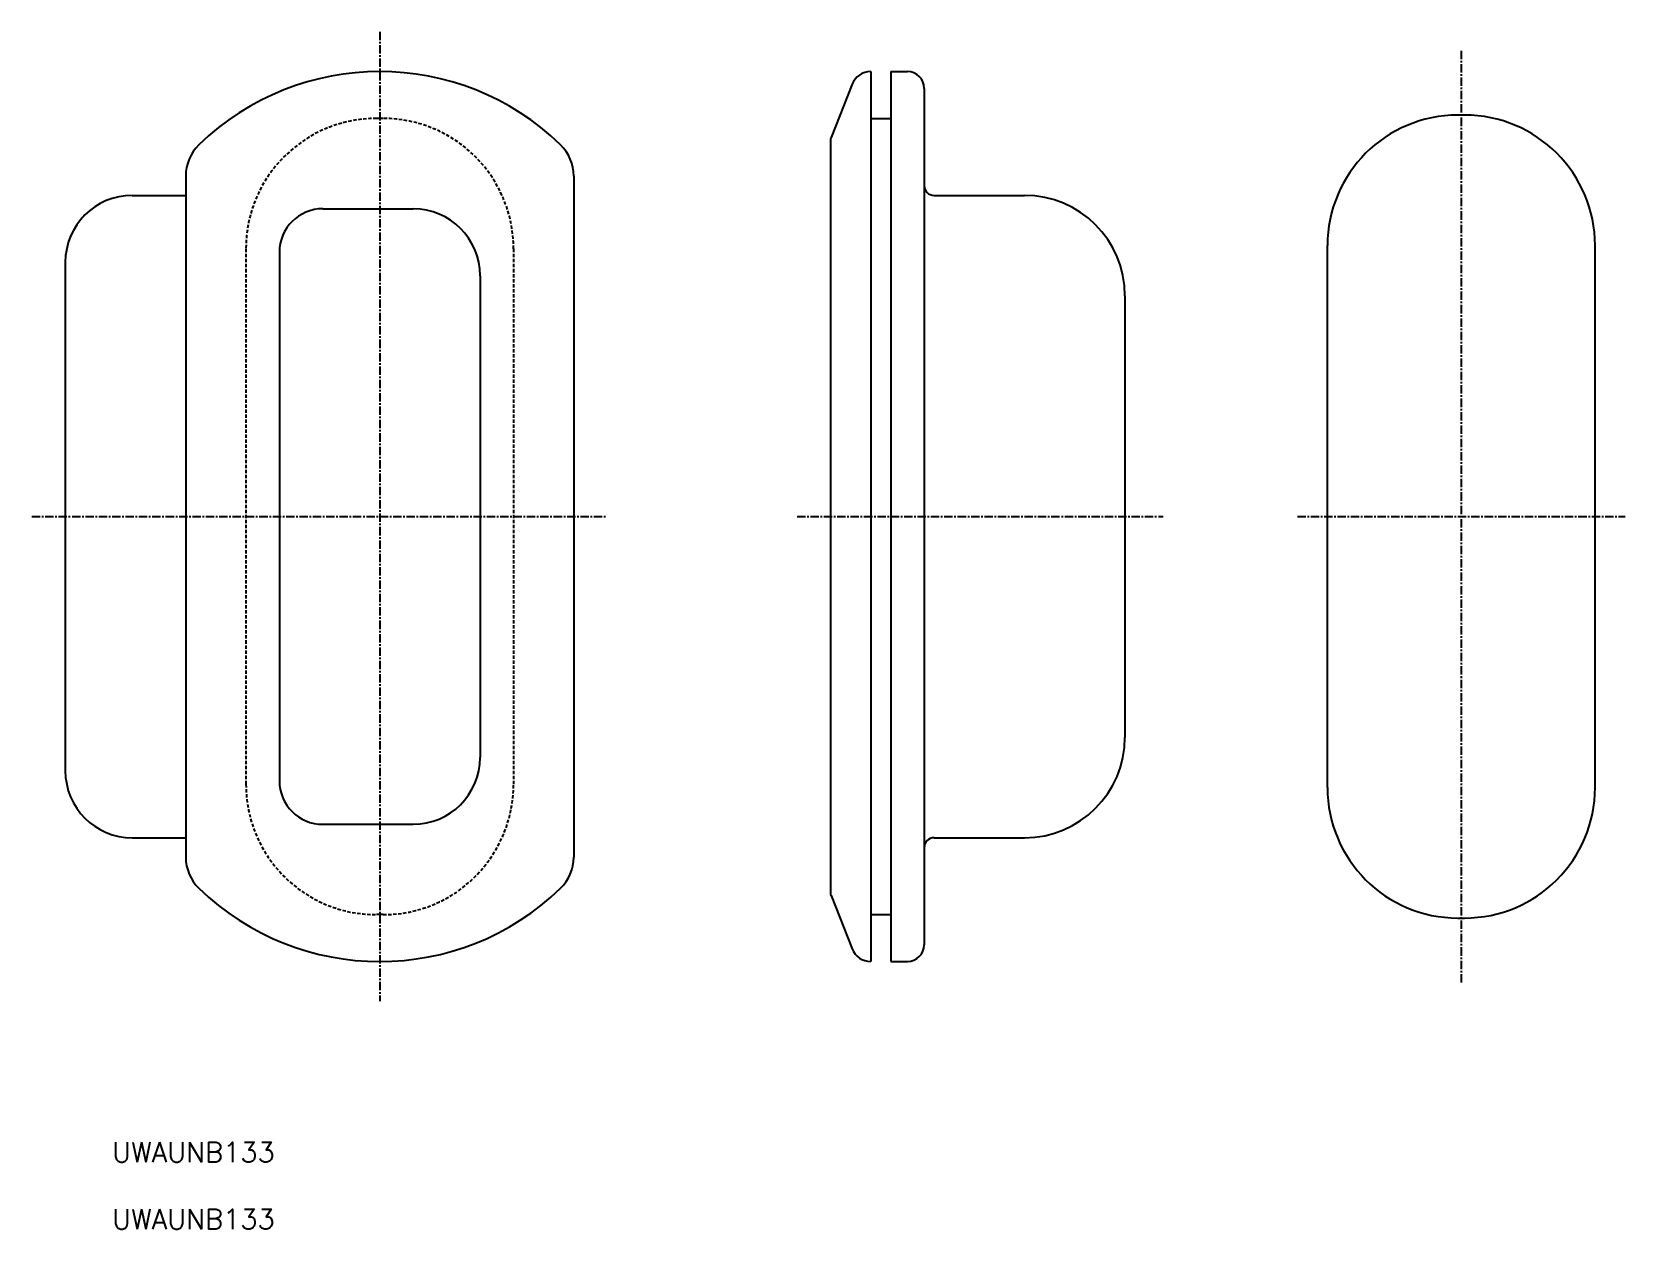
# Model space of a CAD drawing. Extents: x -2 to 236, y 10 to 189.
import ezdxf

# ---------------------------------------------------------------- set-up
doc = ezdxf.new("R2010")
doc.units = 0
doc.linetypes.add('CENTER', pattern=[2, 1.25, -0.25, 0.25, -0.25])
doc.linetypes.add('DASHED', pattern=[0.75, 0.5, -0.25])
doc.layers.get('0').update_dxf_attribs({"linetype": 'CONTINUOUS'})
doc.layers.add('CENTER', color=1, linetype='CENTER')
doc.styles.get("Standard").update_dxf_attribs({"font": 'txt.shx'})

msp = doc.modelspace()

# ---------------------------------------------------------------- linework, layer by layer
at = {"color": 7, "linetype": 'CONTINUOUS'}
for p, q in [((120.6, 181.1), (117.46, 173.16)), ((123.39, 183), (123.39, 50)), ((126.39, 183), (128.89, 183)), ((126.39, 183), (126.39, 50)), ((131.39, 180.5), (131.39, 52.5)), ((123.39, 176), (126.39, 176)), ((117.39, 172.79), (117.39, 60.21)), ((21, 167.39), (21, 65.61)), ((79, 167.39), (79, 65.61)), ((13, 164.5), (21, 164.5)), ((132.89, 164.5), (146.39, 164.5)), ((41.5, 162.5), (55, 162.5)), ((35, 156), (35, 77)), ((191.67, 76), (191.67, 157)), ((231.67, 76), (231.67, 157)), ((3, 154.5), (3, 78.5)), ((65, 152.5), (65, 80.5)), ((161.39, 149.5), (161.39, 83.5)), ((41.5, 70.5), (55, 70.5)), ((13, 68.5), (21, 68.5)), ((132.89, 68.5), (146.39, 68.5)), ((117.46, 59.84), (120.6, 51.9)), ((50.5, 57), (49.5, 57)), ((123.39, 57), (126.39, 57)), ((126.39, 50), (128.89, 50))]:
    msp.add_line(p, q, dxfattribs=at)
at = {"color": 3, "linetype": 'DASHED'}
for p, q in [((30, 156.5), (30, 76.5)), ((70, 156.5), (70, 76.5))]:
    msp.add_line(p, q, dxfattribs=at)
at = {"color": 7, "linetype": 'CONTINUOUS'}
for centre, radius, start, end in [((50, 144.15), 38.85, 45.9249, 134.0751), ((123.39, 180), 3, 90, 158.4323), ((128.89, 180.5), 2.5, 0, 90), ((211.17, 157), 19.5, 90, 180), ((212.17, 157), 19.5, 0, 90), ((27.5, 167.39), 6.5, 134.0751, 180), ((72.5, 167.39), 6.5, 0, 45.9249), ((118.39, 172.79), 1, 158.4323, 180), ((13, 154.5), 10, 90, 180), ((132.89, 166), 1.5, 180, 270), ((146.39, 149.5), 15, 0, 90), ((41.5, 156), 6.5, 90, 180), ((55, 152.5), 10, 0, 90), ((146.39, 83.5), 15, 270, 0), ((55, 80.5), 10, 270, 0), ((13, 78.5), 10, 180, 270), ((41.5, 77), 6.5, 180, 270), ((211.17, 76), 19.5, 180, 270), ((212.17, 76), 19.5, 270, 0), ((132.89, 67), 1.5, 90, 180), ((27.5, 65.61), 6.5, 180, 225.9249), ((72.5, 65.61), 6.5, 314.0751, 0), ((50, 88.85), 38.85, 225.9249, 314.0751), ((118.39, 60.21), 1, 180, 201.5677), ((128.89, 52.5), 2.5, 270, 0), ((123.39, 53), 3, 201.5677, 270)]:
    msp.add_arc(centre, radius, start, end, dxfattribs=at)
at = {"color": 3, "linetype": 'DASHED'}
for centre, start, end in [((49.5, 156.5), 90, 180), ((50.5, 156.5), 0, 90), ((49.5, 76.5), 180, 270), ((50.5, 76.5), 270, 0)]:
    msp.add_arc(centre, 19.5, start, end, dxfattribs=at)
at = {"layer": 'CENTER', "color": 1, "linetype": 'CENTER'}
for p, q in [((50, 188.94), (50, 44.06)), ((211.67, 186.12), (211.67, 46.88)), ((212.17, 176.5), (211.17, 176.5)), ((50.5, 176), (49.5, 176)), ((-2, 116.5), (84, 116.5)), ((112.39, 116.5), (167.09, 116.5)), ((187.17, 116.5), (236.17, 116.5)), ((211.17, 56.5), (212.17, 56.5))]:
    msp.add_line(p, q, dxfattribs=at)

# ---------------------------------------------------------------- texts
at = {"color": 7, "linetype": 'CONTINUOUS'}
for p in [(10, 20), (10, 10)]:
    msp.add_text('UWAUNB133', height=3, dxfattribs=at).set_placement(p)

doc.saveas('drawing.dxf')
